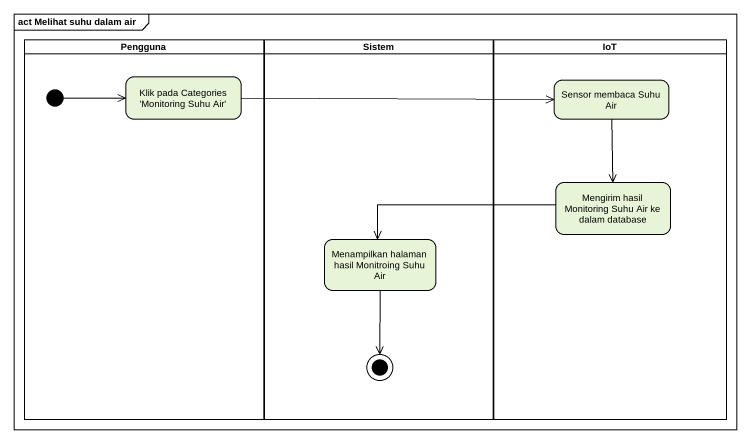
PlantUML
@startuml
mainframe act Melihat suhu dalam air
hide empty description
state Pengguna <<partition>> {
  state "Klik pada Categories 'Monitoring Suhu Air'" as Klik_pada_Categories
  [*] -right-> Klik_pada_Categories
}
state Sistem <<partition>> {
  state "Menampilkan halaman hasil Monitroing Suhu Air" as Menampilkan_halaman_hasil
  Menampilkan_halaman_hasil --> [*]
}
state IoT <<partition>> {
  state "Sensor membaca Suhu Air" as Sensor_membaca_Suhu_Air
  state "Mengirim hasil Monitoring Suhu Air ke dalam database" as Mengirim_hasil_Monitoring
}
Klik_pada_Categories -right-> Sensor_membaca_Suhu_Air
Sensor_membaca_Suhu_Air --> Mengirim_hasil_Monitoring
Mengirim_hasil_Monitoring -left-> Menampilkan_halaman_hasil
@enduml
